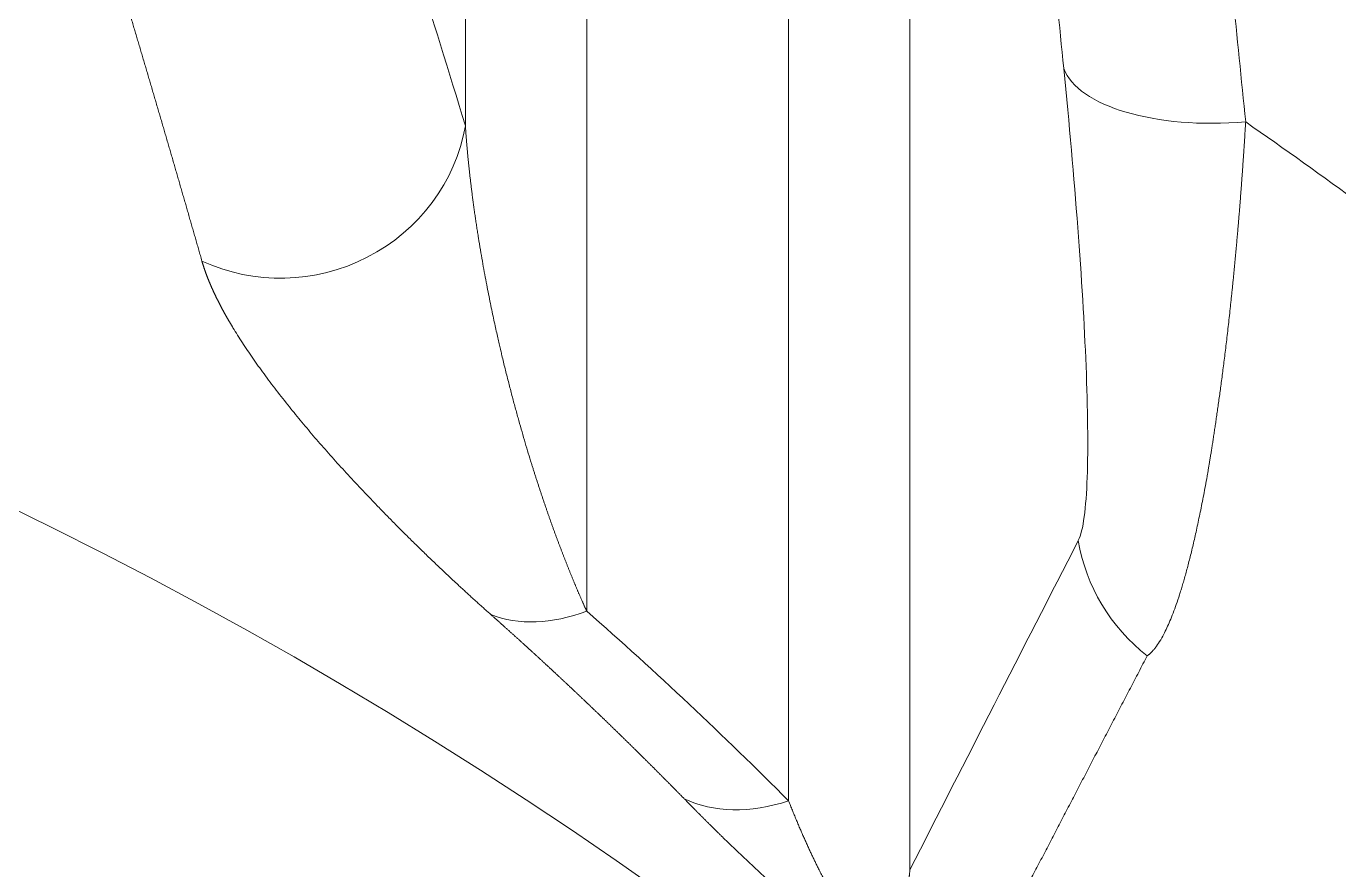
# Model space of a CAD drawing. Header units: millimetres. Extents: x 4664 to 8864, y -38 to 2932.
# Drawn here: x 8207.56 to 8216.82, y 2240.34 to 2246.3 of the extents above; entities that cross this region are included whole.
import ezdxf

# ---------------------------------------------------------------- set-up
doc = ezdxf.new("R2010")
doc.units = ezdxf.units.MM

msp = doc.modelspace()

# ---------------------------------------------------------------- linework, layer by layer
at = {"lineweight": 5}
for p, q in [((8210.6591, 2254.8477), (8210.6591, 2245.5949)), ((8213.796, 2240.3411), (8213.796, 2254.8477)), ((8211.5151, 2242.1671), (8211.5151, 2254.6732)), ((8212.94, 2254.6732), (8212.94, 2240.8271))]:
    msp.add_line(p, q, dxfattribs=at)
for radius in [31.8876, 28.6966, 28.5275, 28.3585]:
    msp.add_circle((8193.5789, 2214.1806), radius, dxfattribs=at)
msp.add_arc((8193.5789, 2214.1806), 27.4709, 299.05611, 100.62949, dxfattribs=at)
at = {"lineweight": 5, "extrusion": (0, 0, -1)}
for centre, major_axis, ratio, start_param, end_param in [((8226.7133, 2213.9857), (-11.2017, 72.9659), 0.103887, 5.182477, 5.196477), ((8227.9973, 2214.1807), (-11.2061, 71.6593), 0.105691, 5.183056, 5.197056), ((8216.1653, 2246.1941), (-1.2995, -0.1299), 0.436932, 4.756023, 6.166714), ((8209.375, 2245.7898), (-1.249, -0.3812), 0.971679, 3.599809, 5.457733), ((8216.2683, 2242.86), (-1.162, 0.5959), 0.984226, 4.904825, 5.651081), ((8211.5151, 2243.2368), (-0.8609, -0.982), 0.685493, 5.375966, 6.042362), ((8193.5789, 2220.3245), (0, 28.6459), 0.967774, 0.703623, 0.773134), ((8212.94, 2241.8968), (-0.9272, -0.9196), 0.712004, 5.327244, 6.033292)]:
    msp.add_ellipse(centre, major_axis=major_axis, ratio=ratio, start_param=start_param, end_param=end_param, dxfattribs=at)
at = {"lineweight": 5}
for points in [[(8210.6591, 2245.5949), (8210.4261, 2246.3582), (8210.1909, 2247.1089), (8209.9539, 2247.849)], [(8214.9842, 2242.6651), (8214.5878, 2241.8922), (8214.1918, 2241.1177), (8213.796, 2240.3411)]]:
    msp.add_open_spline(points, degree=3, dxfattribs=at)
for points, knots in [([(8208.1463, 2246.8692), (8208.1502, 2246.8562), (8208.1581, 2246.8302), (8208.1698, 2246.7912), (8208.1815, 2246.7522), (8208.1932, 2246.7132), (8208.2049, 2246.6743), (8208.2165, 2246.6354), (8208.2282, 2246.5965), (8208.2398, 2246.5576), (8208.2514, 2246.5187), (8208.263, 2246.4799), (8208.2746, 2246.4411), (8208.2862, 2246.4023), (8208.2977, 2246.3635), (8208.3092, 2246.3247), (8208.3207, 2246.286), (8208.3322, 2246.2472), (8208.3437, 2246.2085), (8208.3552, 2246.1699), (8208.3666, 2246.1312), (8208.3781, 2246.0926), (8208.3895, 2246.0539), (8208.4009, 2246.0153), (8208.4123, 2245.9768), (8208.4236, 2245.9382), (8208.435, 2245.8997), (8208.4463, 2245.8612), (8208.4576, 2245.8227), (8208.4689, 2245.7842), (8208.4802, 2245.7457), (8208.4914, 2245.7073), (8208.5027, 2245.6689), (8208.5139, 2245.6305), (8208.5251, 2245.5921), (8208.5363, 2245.5538), (8208.5475, 2245.5154), (8208.5587, 2245.4771), (8208.5698, 2245.4388), (8208.581, 2245.4005), (8208.5921, 2245.3623), (8208.6032, 2245.3241), (8208.6143, 2245.2859), (8208.6253, 2245.2477), (8208.6364, 2245.2095), (8208.6474, 2245.1713), (8208.6584, 2245.1332), (8208.6694, 2245.0951), (8208.6804, 2245.057), (8208.6914, 2245.019), (8208.7023, 2244.9809), (8208.7133, 2244.9429), (8208.7242, 2244.9049), (8208.7351, 2244.8669), (8208.746, 2244.8289), (8208.7568, 2244.791), (8208.7677, 2244.7531), (8208.7785, 2244.7152), (8208.7893, 2244.6773), (8208.7965, 2244.652), (8208.8001, 2244.6394)], [0, 0, 0, 0, 0.01775, 0.035481, 0.053195, 0.070891, 0.088569, 0.10623, 0.123872, 0.141497, 0.159104, 0.176693, 0.194264, 0.211818, 0.229353, 0.246871, 0.264371, 0.281853, 0.299317, 0.316763, 0.334192, 0.351603, 0.368996, 0.386371, 0.403728, 0.421067, 0.438389, 0.455693, 0.472979, 0.490247, 0.507497, 0.524729, 0.541944, 0.559141, 0.57632, 0.593481, 0.610624, 0.62775, 0.644857, 0.661947, 0.679019, 0.696073, 0.71311, 0.730128, 0.747129, 0.764112, 0.781077, 0.798024, 0.814953, 0.831865, 0.848759, 0.865634, 0.882493, 0.899333, 0.916155, 0.93296, 0.949747, 0.966516, 0.983267, 1, 1, 1, 1]), ([(8214.8813, 2245.9991), (8214.9205, 2245.6069), (8214.9539, 2245.2295), (8215.0072, 2244.5235), (8215.0271, 2244.1951), (8215.0509, 2243.5966), (8215.0546, 2243.3263), (8215.0391, 2242.8974), (8215.0198, 2242.7345), (8214.9842, 2242.6651)], [0, 0, 0, 0, 0.25, 0.25, 0.5, 0.5, 0.75, 0.75, 1, 1, 1, 1]), ([(8211.5151, 2242.1671), (8211.514, 2242.1696), (8211.5116, 2242.1747), (8211.5081, 2242.1824), (8211.5046, 2242.1902), (8211.5011, 2242.198), (8211.4976, 2242.2058), (8211.4941, 2242.2137), (8211.4906, 2242.2216), (8211.4871, 2242.2296), (8211.4835, 2242.2376), (8211.48, 2242.2456), (8211.4764, 2242.2537), (8211.4729, 2242.2619), (8211.4693, 2242.27), (8211.4658, 2242.2783), (8211.4622, 2242.2866), (8211.4586, 2242.2949), (8211.455, 2242.3032), (8211.4514, 2242.3116), (8211.4479, 2242.3201), (8211.4443, 2242.3286), (8211.4406, 2242.3371), (8211.437, 2242.3457), (8211.4334, 2242.3543), (8211.4298, 2242.363), (8211.4262, 2242.3717), (8211.4226, 2242.3805), (8211.4189, 2242.3893), (8211.4153, 2242.3981), (8211.4116, 2242.407), (8211.408, 2242.4159), (8211.4043, 2242.4249), (8211.4007, 2242.4339), (8211.397, 2242.443), (8211.3933, 2242.4521), (8211.3897, 2242.4612), (8211.386, 2242.4704), (8211.3823, 2242.4796), (8211.3786, 2242.4889), (8211.3749, 2242.4982), (8211.3713, 2242.5076), (8211.3676, 2242.517), (8211.3639, 2242.5264), (8211.3602, 2242.5359), (8211.3564, 2242.5454), (8211.3527, 2242.555), (8211.349, 2242.5646), (8211.3453, 2242.5742), (8211.3416, 2242.5839), (8211.3379, 2242.5937), (8211.3341, 2242.6035), (8211.3304, 2242.6133), (8211.3267, 2242.6231), (8211.3229, 2242.633), (8211.3192, 2242.643), (8211.3155, 2242.653), (8211.3117, 2242.663), (8211.308, 2242.6731), (8211.3042, 2242.6832), (8211.3005, 2242.6933), (8211.2967, 2242.7035), (8211.293, 2242.7138), (8211.2892, 2242.724), (8211.2855, 2242.7344), (8211.2817, 2242.7447), (8211.2779, 2242.7551), (8211.2742, 2242.7656), (8211.2704, 2242.776), (8211.2666, 2242.7866), (8211.2629, 2242.7971), (8211.2591, 2242.8077), (8211.2553, 2242.8184), (8211.2516, 2242.8291), (8211.2478, 2242.8398), (8211.244, 2242.8506), (8211.2403, 2242.8614), (8211.2365, 2242.8722), (8211.2327, 2242.8831), (8211.2289, 2242.894), (8211.2252, 2242.905), (8211.2214, 2242.916), (8211.2176, 2242.9271), (8211.2138, 2242.9382), (8211.2101, 2242.9493), (8211.2063, 2242.9605), (8211.2025, 2242.9717), (8211.1987, 2242.9829), (8211.195, 2242.9942), (8211.1912, 2243.0055), (8211.1874, 2243.0169), (8211.1837, 2243.0283), (8211.1799, 2243.0398), (8211.1761, 2243.0513), (8211.1724, 2243.0628), (8211.1686, 2243.0744), (8211.1648, 2243.086), (8211.1611, 2243.0976), (8211.1573, 2243.1093), (8211.1536, 2243.121), (8211.1498, 2243.1328), (8211.1461, 2243.1446), (8211.1423, 2243.1565), (8211.1386, 2243.1684), (8211.1348, 2243.1803), (8211.1311, 2243.1922), (8211.1273, 2243.2042), (8211.1236, 2243.2163), (8211.1137, 2243.2483), (8211.0976, 2243.3013), (8211.0754, 2243.3759), (8211.053, 2243.4532), (8211.0304, 2243.5333), (8211.0077, 2243.6161), (8210.9849, 2243.7015), (8210.9621, 2243.7895), (8210.9394, 2243.8802), (8210.9218, 2243.9527), (8210.9088, 2244.0077), (8210.8999, 2244.0458), (8210.8903, 2244.0879), (8210.8799, 2244.1339), (8210.8689, 2244.1839), (8210.8573, 2244.2377), (8210.8451, 2244.2953), (8210.8325, 2244.3568), (8210.8194, 2244.422), (8210.806, 2244.4909), (8210.7924, 2244.5635), (8210.7786, 2244.6398), (8210.7648, 2244.7196), (8210.7538, 2244.7869), (8210.7453, 2244.8403), (8210.7395, 2244.8783), (8210.7338, 2244.9156), (8210.7285, 2244.9523), (8210.7233, 2244.9883), (8210.7184, 2245.0236), (8210.7137, 2245.0583), (8210.7092, 2245.0923), (8210.705, 2245.1256), (8210.7009, 2245.1583), (8210.697, 2245.1903), (8210.6934, 2245.2217), (8210.6899, 2245.2525), (8210.6866, 2245.2826), (8210.6835, 2245.312), (8210.6805, 2245.3408), (8210.6777, 2245.369), (8210.6751, 2245.3966), (8210.6726, 2245.4235), (8210.6703, 2245.4498), (8210.6681, 2245.4755), (8210.666, 2245.5006), (8210.6641, 2245.5251), (8210.6623, 2245.5489), (8210.6606, 2245.5721), (8210.6596, 2245.5873), (8210.6591, 2245.5949)], [0, 0, 0, 0, 0.001944, 0.003901, 0.005873, 0.007857, 0.009856, 0.011868, 0.013894, 0.015933, 0.017986, 0.020053, 0.022133, 0.024227, 0.026335, 0.028456, 0.030591, 0.03274, 0.034902, 0.037078, 0.039268, 0.041471, 0.043688, 0.045919, 0.048163, 0.050422, 0.052693, 0.054979, 0.057278, 0.059591, 0.061918, 0.064258, 0.066612, 0.06898, 0.071361, 0.073756, 0.076165, 0.078587, 0.081024, 0.083474, 0.085937, 0.088415, 0.090906, 0.093411, 0.095929, 0.098462, 0.101008, 0.103568, 0.106141, 0.108728, 0.111329, 0.113944, 0.116572, 0.119215, 0.121871, 0.12454, 0.127224, 0.129921, 0.132632, 0.135356, 0.138095, 0.140847, 0.143613, 0.146392, 0.149186, 0.151993, 0.154814, 0.157649, 0.160497, 0.163359, 0.166235, 0.169125, 0.172028, 0.174946, 0.177877, 0.180821, 0.18378, 0.186752, 0.189738, 0.192738, 0.195752, 0.198779, 0.20182, 0.204875, 0.207944, 0.211026, 0.214122, 0.217232, 0.220356, 0.223494, 0.226645, 0.22981, 0.232989, 0.236182, 0.239388, 0.242609, 0.245843, 0.24909, 0.252352, 0.255627, 0.258917, 0.262219, 0.265536, 0.268867, 0.272211, 0.275569, 0.278941, 0.282327, 0.285726, 0.305985, 0.327133, 0.34917, 0.372097, 0.395913, 0.42062, 0.446216, 0.472701, 0.500077, 0.510125, 0.521374, 0.533822, 0.547471, 0.562319, 0.578368, 0.595617, 0.614067, 0.633716, 0.654566, 0.676615, 0.699865, 0.724316, 0.749966, 0.761905, 0.773658, 0.785225, 0.796607, 0.807803, 0.818812, 0.829637, 0.840275, 0.850728, 0.860995, 0.871076, 0.880971, 0.890681, 0.900204, 0.909542, 0.918695, 0.927661, 0.936442, 0.945037, 0.953446, 0.961669, 0.969707, 0.977559, 0.985225, 0.992705, 1, 1, 1, 1]), ([(8215.4708, 2241.8519), (8215.4709, 2241.852), (8215.471, 2241.852), (8215.4711, 2241.8521), (8215.4712, 2241.8522), (8215.4714, 2241.8523), (8215.4716, 2241.8525), (8215.4718, 2241.8526), (8215.472, 2241.8528), (8215.4723, 2241.853), (8215.4726, 2241.8532), (8215.4729, 2241.8534), (8215.4732, 2241.8537), (8215.4736, 2241.854), (8215.474, 2241.8543), (8215.4747, 2241.8548), (8215.4756, 2241.8555), (8215.4769, 2241.8564), (8215.4789, 2241.858), (8215.4818, 2241.8603), (8215.4867, 2241.8644), (8215.4929, 2241.8699), (8215.5027, 2241.8794), (8215.5149, 2241.8927), (8215.5343, 2241.9167), (8215.5585, 2241.9522), (8215.585, 2241.9989), (8215.6092, 2242.0481), (8215.6312, 2242.0978), (8215.6534, 2242.1532), (8215.6759, 2242.2145), (8215.6944, 2242.2699), (8215.7092, 2242.3167), (8215.7202, 2242.3531), (8215.7313, 2242.3913), (8215.7425, 2242.4313), (8215.7539, 2242.4733), (8215.7653, 2242.5171), (8215.7769, 2242.563), (8215.7885, 2242.6108), (8215.8003, 2242.6606), (8215.8121, 2242.7126), (8215.824, 2242.7666), (8215.836, 2242.8227), (8215.848, 2242.881), (8215.8601, 2242.9414), (8215.8722, 2243.0041), (8215.8842, 2243.069), (8215.8937, 2243.1217), (8215.9006, 2243.1615), (8215.9051, 2243.1879), (8215.9098, 2243.2157), (8215.9146, 2243.2449), (8215.9195, 2243.2754), (8215.9246, 2243.3073), (8215.9299, 2243.3406), (8215.9353, 2243.3754), (8215.9408, 2243.4116), (8215.9465, 2243.4493), (8215.9523, 2243.4885), (8215.9583, 2243.5292), (8215.9644, 2243.5715), (8215.9707, 2243.6154), (8215.977, 2243.6608), (8215.9835, 2243.7079), (8215.9901, 2243.7566), (8215.9968, 2243.8069), (8216.0036, 2243.859), (8216.0105, 2243.9127), (8216.0174, 2243.9682), (8216.0244, 2244.0254), (8216.0315, 2244.0843), (8216.0386, 2244.145), (8216.0456, 2244.2075), (8216.0516, 2244.2619), (8216.0565, 2244.3073), (8216.0603, 2244.3429), (8216.064, 2244.3784), (8216.0677, 2244.4135), (8216.0712, 2244.4485), (8216.0748, 2244.4832), (8216.0782, 2244.5176), (8216.0816, 2244.5518), (8216.0849, 2244.5858), (8216.0881, 2244.6194), (8216.0913, 2244.6528), (8216.0944, 2244.6859), (8216.0975, 2244.7187), (8216.1004, 2244.7513), (8216.1033, 2244.7835), (8216.1062, 2244.8155), (8216.1089, 2244.8471), (8216.1116, 2244.8784), (8216.1143, 2244.9095), (8216.1168, 2244.9402), (8216.1194, 2244.9706), (8216.1218, 2245.0007), (8216.1242, 2245.0305), (8216.1265, 2245.06), (8216.1288, 2245.0891), (8216.131, 2245.1179), (8216.1332, 2245.1464), (8216.1353, 2245.1745), (8216.1373, 2245.2023), (8216.1393, 2245.2297), (8216.1413, 2245.2569), (8216.1432, 2245.2836), (8216.145, 2245.31), (8216.1468, 2245.3361), (8216.1486, 2245.3618), (8216.1503, 2245.3872), (8216.152, 2245.4122), (8216.1536, 2245.4369), (8216.1552, 2245.4612), (8216.1568, 2245.4851), (8216.1583, 2245.5087), (8216.1598, 2245.5319), (8216.1612, 2245.5547), (8216.1626, 2245.5772), (8216.164, 2245.5993), (8216.1649, 2245.6139), (8216.1653, 2245.6212)], [0, 0, 0, 0, 0.000216, 0.000337, 0.000485, 0.00066, 0.000862, 0.001091, 0.001346, 0.001629, 0.001938, 0.002274, 0.002638, 0.003028, 0.003445, 0.003889, 0.005195, 0.006509, 0.007831, 0.011759, 0.015711, 0.023556, 0.03145, 0.047077, 0.062865, 0.093858, 0.125535, 0.149522, 0.174037, 0.199082, 0.224656, 0.250757, 0.26352, 0.276531, 0.28979, 0.303297, 0.317051, 0.331053, 0.345301, 0.359796, 0.374536, 0.38952, 0.404749, 0.42022, 0.435934, 0.451888, 0.468081, 0.484512, 0.50118, 0.507333, 0.513762, 0.520467, 0.527446, 0.5347, 0.542228, 0.550029, 0.558104, 0.566452, 0.575072, 0.583963, 0.593125, 0.602557, 0.612259, 0.622229, 0.632466, 0.64297, 0.65374, 0.664774, 0.676072, 0.687631, 0.699452, 0.711532, 0.72387, 0.736465, 0.749315, 0.756438, 0.763486, 0.770458, 0.777353, 0.784173, 0.790918, 0.797587, 0.80418, 0.810698, 0.81714, 0.823508, 0.8298, 0.836018, 0.84216, 0.848228, 0.854222, 0.860141, 0.865985, 0.871756, 0.877452, 0.883075, 0.888623, 0.894098, 0.8995, 0.904828, 0.910083, 0.915264, 0.920373, 0.925409, 0.930372, 0.935263, 0.940081, 0.944827, 0.9495, 0.954102, 0.958631, 0.963089, 0.967475, 0.97179, 0.976033, 0.980205, 0.984306, 0.988335, 0.992294, 0.996183, 1, 1, 1, 1]), ([(8227.0798, 2234.1352), (8226.7284, 2234.7016), (8226.3632, 2235.2577), (8225.6056, 2236.3491), (8225.2132, 2236.8846), (8224.401, 2237.9349), (8223.9812, 2238.4497), (8223.3311, 2239.2068), (8223.111, 2239.4565), (8222.7756, 2239.8274), (8222.6067, 2240.0119), (8222.4074, 2240.2255), (8222.3071, 2240.3318), (8222.2569, 2240.3849), (8222.2317, 2240.4114), (8222.2191, 2240.4247), (8222.2128, 2240.4313), (8222.2097, 2240.4346), (8222.2081, 2240.4363), (8222.2074, 2240.437), (8222.207, 2240.4374), (8222.2068, 2240.4377), (8221.7497, 2240.9182), (8221.2817, 2241.3858), (8220.5631, 2242.0686), (8220.3208, 2242.2931), (8219.9532, 2242.6252), (8219.7683, 2242.79), (8219.5508, 2242.9804), (8219.4416, 2243.0751), (8219.3869, 2243.1223), (8219.3595, 2243.1459), (8219.3458, 2243.1576), (8219.3389, 2243.1635), (8219.3355, 2243.1665), (8219.3338, 2243.1679), (8219.3329, 2243.1687), (8219.3326, 2243.169), (8219.3323, 2243.1692), (8219.3322, 2243.1693), (8218.8233, 2243.6063), (8218.305, 2244.0289), (8217.2494, 2244.846), (8216.7121, 2245.2405), (8216.1653, 2245.6212)], [0, 0, 0, 0, 0.125, 0.125, 0.25, 0.25, 0.375, 0.375, 0.4375, 0.4375, 0.46875, 0.484375, 0.492188, 0.496094, 0.498047, 0.499023, 0.499512, 0.499756, 0.499878, 0.499939, 0.499939, 0.5, 0.5, 0.625, 0.625, 0.6875, 0.6875, 0.71875, 0.734375, 0.742188, 0.746094, 0.748047, 0.749023, 0.749512, 0.749756, 0.749878, 0.749939, 0.749969, 0.749969, 0.75, 0.75, 0.875, 0.875, 1, 1, 1, 1]), ([(8208.8001, 2244.6394), (8208.8005, 2244.6381), (8208.8012, 2244.6355), (8208.8024, 2244.6316), (8208.8035, 2244.6277), (8208.8047, 2244.6238), (8208.8059, 2244.6198), (8208.8071, 2244.6159), (8208.8083, 2244.6119), (8208.8096, 2244.608), (8208.8108, 2244.604), (8208.8121, 2244.6), (8208.8134, 2244.596), (8208.8147, 2244.5921), (8208.816, 2244.588), (8208.8174, 2244.584), (8208.8188, 2244.58), (8208.8201, 2244.576), (8208.8215, 2244.5719), (8208.823, 2244.5679), (8208.8244, 2244.5638), (8208.8258, 2244.5597), (8208.8273, 2244.5556), (8208.8288, 2244.5516), (8208.8303, 2244.5475), (8208.8318, 2244.5433), (8208.8334, 2244.5392), (8208.8349, 2244.5351), (8208.8365, 2244.531), (8208.8381, 2244.5268), (8208.8397, 2244.5226), (8208.8414, 2244.5185), (8208.843, 2244.5143), (8208.8447, 2244.5101), (8208.8464, 2244.5059), (8208.8481, 2244.5017), (8208.8498, 2244.4975), (8208.8515, 2244.4933), (8208.8533, 2244.489), (8208.855, 2244.4848), (8208.8568, 2244.4805), (8208.8586, 2244.4763), (8208.8605, 2244.472), (8208.8623, 2244.4677), (8208.8642, 2244.4634), (8208.866, 2244.4591), (8208.8679, 2244.4548), (8208.8699, 2244.4505), (8208.8718, 2244.4461), (8208.8737, 2244.4418), (8208.8757, 2244.4375), (8208.8777, 2244.4331), (8208.8797, 2244.4287), (8208.8817, 2244.4243), (8208.8837, 2244.42), (8208.8858, 2244.4156), (8208.8878, 2244.4111), (8208.8899, 2244.4067), (8208.892, 2244.4023), (8208.8942, 2244.3979), (8208.8963, 2244.3934), (8208.8984, 2244.389), (8208.9006, 2244.3845), (8208.9028, 2244.38), (8208.905, 2244.3755), (8208.9072, 2244.371), (8208.9095, 2244.3665), (8208.9117, 2244.362), (8208.914, 2244.3575), (8208.9163, 2244.353), (8208.9186, 2244.3484), (8208.921, 2244.3439), (8208.9233, 2244.3393), (8208.9257, 2244.3347), (8208.928, 2244.3301), (8208.9304, 2244.3256), (8208.9329, 2244.321), (8208.9353, 2244.3163), (8208.9377, 2244.3117), (8208.9402, 2244.3071), (8208.9427, 2244.3024), (8208.9452, 2244.2978), (8208.9477, 2244.2931), (8208.9502, 2244.2885), (8208.9528, 2244.2838), (8208.9554, 2244.2791), (8208.958, 2244.2744), (8208.9606, 2244.2697), (8208.9632, 2244.265), (8208.9658, 2244.2602), (8208.9685, 2244.2555), (8208.9711, 2244.2508), (8208.9738, 2244.246), (8208.9765, 2244.2412), (8208.9793, 2244.2365), (8208.982, 2244.2317), (8208.9848, 2244.2269), (8208.9875, 2244.2221), (8208.9903, 2244.2173), (8208.9931, 2244.2124), (8208.996, 2244.2076), (8208.9988, 2244.2027), (8209.0017, 2244.1979), (8209.0045, 2244.193), (8209.0074, 2244.1882), (8209.0104, 2244.1833), (8209.0133, 2244.1784), (8209.0162, 2244.1735), (8209.0391, 2244.1355), (8209.0844, 2244.0633), (8209.1576, 2243.9544), (8209.2373, 2243.8425), (8209.3235, 2243.7277), (8209.413, 2243.614), (8209.5043, 2243.5022), (8209.5964, 2243.3932), (8209.6924, 2243.2832), (8209.7922, 2243.1721), (8209.8958, 2243.0598), (8209.9875, 2242.963), (8210.0651, 2242.8825), (8210.1268, 2242.8193), (8210.1893, 2242.7562), (8210.2525, 2242.6932), (8210.3164, 2242.6303), (8210.3717, 2242.5765), (8210.4176, 2242.5322), (8210.4537, 2242.4977), (8210.4898, 2242.4634), (8210.5258, 2242.4294), (8210.5617, 2242.3956), (8210.5893, 2242.3698), (8210.6086, 2242.352), (8210.6194, 2242.3419), (8210.6303, 2242.3319), (8210.6411, 2242.3219), (8210.652, 2242.3119), (8210.6629, 2242.3019), (8210.6738, 2242.2919), (8210.6847, 2242.282), (8210.6956, 2242.272), (8210.7066, 2242.262), (8210.7176, 2242.252), (8210.7286, 2242.242), (8210.7396, 2242.2321), (8210.7506, 2242.2221), (8210.7617, 2242.2121), (8210.7727, 2242.2022), (8210.7838, 2242.1922), (8210.7949, 2242.1822), (8210.8061, 2242.1723), (8210.8172, 2242.1623), (8210.8284, 2242.1524), (8210.8358, 2242.1458), (8210.8396, 2242.1424)], [0, 0, 0, 0, 0.002296, 0.004593, 0.00689, 0.009189, 0.011487, 0.013787, 0.016087, 0.018388, 0.020689, 0.022991, 0.025294, 0.027597, 0.029902, 0.032206, 0.034512, 0.036818, 0.039125, 0.041432, 0.043741, 0.04605, 0.048359, 0.05067, 0.052981, 0.055292, 0.057605, 0.059918, 0.062232, 0.064547, 0.066862, 0.069178, 0.071495, 0.073812, 0.076131, 0.07845, 0.080769, 0.08309, 0.085411, 0.087733, 0.090056, 0.092379, 0.094704, 0.097029, 0.099354, 0.101681, 0.104008, 0.106336, 0.108665, 0.110995, 0.113325, 0.115656, 0.117988, 0.120321, 0.122655, 0.124989, 0.127324, 0.12966, 0.131997, 0.134334, 0.136672, 0.139012, 0.141352, 0.143692, 0.146034, 0.148376, 0.150719, 0.153063, 0.155408, 0.157754, 0.160101, 0.162448, 0.164796, 0.167145, 0.169495, 0.171846, 0.174197, 0.17655, 0.178903, 0.181257, 0.183612, 0.185968, 0.188325, 0.190682, 0.193041, 0.1954, 0.19776, 0.200121, 0.202483, 0.204846, 0.20721, 0.209574, 0.21194, 0.214306, 0.216674, 0.219042, 0.221411, 0.223781, 0.226152, 0.228523, 0.230896, 0.23327, 0.235644, 0.23802, 0.240396, 0.242773, 0.245151, 0.247531, 0.249911, 0.300378, 0.350485, 0.400254, 0.449711, 0.498882, 0.542651, 0.585593, 0.62773, 0.669082, 0.709674, 0.74953, 0.771284, 0.792656, 0.81365, 0.834273, 0.854529, 0.874426, 0.88532, 0.896025, 0.906541, 0.91687, 0.927014, 0.936973, 0.939938, 0.942894, 0.945839, 0.948775, 0.951701, 0.954618, 0.957525, 0.960422, 0.96331, 0.966188, 0.969057, 0.971916, 0.974766, 0.977606, 0.980438, 0.98326, 0.986072, 0.988876, 0.991671, 0.994456, 0.997232, 1, 1, 1, 1]), ([(8210.8396, 2242.1424), (8210.845, 2242.1376), (8210.8559, 2242.1279), (8210.8722, 2242.1134), (8210.8885, 2242.0989), (8210.9048, 2242.0843), (8210.9211, 2242.0697), (8210.9374, 2242.0551), (8210.9537, 2242.0405), (8210.9699, 2242.0259), (8210.9862, 2242.0112), (8211.0025, 2241.9966), (8211.0187, 2241.9819), (8211.035, 2241.9672), (8211.0512, 2241.9525), (8211.0675, 2241.9377), (8211.0837, 2241.9229), (8211.0999, 2241.9082), (8211.1161, 2241.8934), (8211.1324, 2241.8785), (8211.1486, 2241.8637), (8211.1648, 2241.8488), (8211.181, 2241.834), (8211.1972, 2241.8191), (8211.2133, 2241.8041), (8211.2295, 2241.7892), (8211.2457, 2241.7742), (8211.2619, 2241.7593), (8211.278, 2241.7443), (8211.2942, 2241.7293), (8211.3103, 2241.7142), (8211.3265, 2241.6992), (8211.3426, 2241.6841), (8211.3587, 2241.669), (8211.3748, 2241.6539), (8211.391, 2241.6388), (8211.4071, 2241.6237), (8211.4232, 2241.6085), (8211.4393, 2241.5933), (8211.4553, 2241.5781), (8211.4714, 2241.5629), (8211.4875, 2241.5477), (8211.5036, 2241.5324), (8211.5196, 2241.5171), (8211.5357, 2241.5018), (8211.5517, 2241.4865), (8211.5678, 2241.4712), (8211.5838, 2241.4559), (8211.5998, 2241.4405), (8211.6159, 2241.4251), (8211.6319, 2241.4097), (8211.6479, 2241.3943), (8211.6639, 2241.3788), (8211.6799, 2241.3634), (8211.6959, 2241.3479), (8211.7118, 2241.3324), (8211.7278, 2241.3169), (8211.7438, 2241.3013), (8211.7597, 2241.2858), (8211.7757, 2241.2702), (8211.7916, 2241.2546), (8211.8076, 2241.239), (8211.8235, 2241.2233), (8211.8394, 2241.2077), (8211.8553, 2241.192), (8211.8712, 2241.1763), (8211.8871, 2241.1606), (8211.903, 2241.1449), (8211.9189, 2241.1291), (8211.9348, 2241.1134), (8211.9506, 2241.0976), (8211.9665, 2241.0818), (8211.9824, 2241.066), (8211.9982, 2241.0501), (8212.014, 2241.0343), (8212.0299, 2241.0184), (8212.0457, 2241.0025), (8212.0615, 2240.9866), (8212.0773, 2240.9707), (8212.0931, 2240.9547), (8212.1089, 2240.9387), (8212.1247, 2240.9227), (8212.1405, 2240.9067), (8212.1563, 2240.8907), (8212.172, 2240.8747), (8212.1878, 2240.8586), (8212.1983, 2240.8479), (8212.2035, 2240.8425)], [0, 0, 0, 0, 0.011365, 0.02274, 0.034124, 0.045518, 0.056921, 0.068334, 0.079756, 0.091188, 0.102629, 0.11408, 0.12554, 0.13701, 0.148489, 0.159977, 0.171476, 0.182983, 0.1945, 0.206027, 0.217563, 0.229109, 0.240664, 0.252228, 0.263803, 0.275386, 0.286979, 0.298582, 0.310194, 0.321816, 0.333447, 0.345088, 0.356738, 0.368398, 0.380067, 0.391746, 0.403434, 0.415132, 0.426839, 0.438556, 0.450282, 0.462018, 0.473763, 0.485518, 0.497283, 0.509057, 0.52084, 0.532633, 0.544436, 0.556248, 0.568069, 0.5799, 0.591741, 0.603591, 0.615451, 0.62732, 0.639199, 0.651087, 0.662985, 0.674893, 0.68681, 0.698736, 0.710672, 0.722618, 0.734573, 0.746537, 0.758511, 0.770495, 0.782488, 0.794491, 0.806504, 0.818525, 0.830557, 0.842598, 0.854648, 0.866708, 0.878778, 0.890857, 0.902946, 0.915044, 0.927152, 0.93927, 0.951397, 0.963533, 0.975679, 0.987835, 1, 1, 1, 1]), ([(8181.913, 2239.4244), (8181.4426, 2239.207), (8180.4545, 2238.7166), (8178.4824, 2237.5864), (8176.5617, 2236.2302), (8173.8976, 2233.9394), (8171.5294, 2231.3209), (8168.9568, 2227.359), (8167.5246, 2224.1303), (8166.6824, 2221.3188), (8166.0193, 2218.4585), (8165.7221, 2215.5298), (8165.8412, 2210.8325), (8166.5941, 2206.7746), (8168.5253, 2201.8427), (8170.3162, 2198.7964), (8172.8305, 2195.5438), (8175.3238, 2193.0466), (8178.6522, 2190.6291), (8181.7456, 2188.9326), (8186.1338, 2187.206), (8190.7695, 2186.3401), (8195.4684, 2186.3613), (8198.382, 2186.7455), (8201.8123, 2187.5341), (8204.5756, 2188.5504), (8207.7006, 2190.1739), (8209.6753, 2191.4505), (8212.4376, 2193.6339), (8214.9062, 2196.1516), (8217.623, 2199.9768), (8219.9645, 2204.7017), (8221.2301, 2209.8687), (8221.515, 2215.7478), (8220.8599, 2220.4198), (8219.1318, 2225.4474), (8217.4675, 2228.5755), (8215.0871, 2231.9348), (8212.6973, 2234.5379), (8209.4637, 2237.0971), (8206.948, 2238.6145), (8204.834, 2239.6305), (8202.0961, 2240.739), (8198.6723, 2241.638), (8193.9899, 2242.1055), (8189.8742, 2241.8599), (8184.6782, 2240.7137), (8180.353, 2238.8362), (8175.9907, 2235.8744), (8173.4275, 2233.4594), (8170.4334, 2229.8329), (8168.3424, 2226.2651), (8166.5717, 2221.2899), (8165.9288, 2217.8221), (8165.6928, 2213.7215), (8165.9381, 2210.1982), (8166.8635, 2206.1953), (8168.0849, 2202.8871), (8169.989, 2199.233), (8172.4421, 2195.9293), (8175.7951, 2192.6491), (8179.1514, 2190.2692), (8183.3576, 2188.1929), (8187.2866, 2186.9711), (8192.4858, 2186.2245), (8196.8219, 2186.4116), (8199.9518, 2187.1), (8200.7191, 2187.3039)], [0, 0, 0, 0, 0.006314, 0.013403, 0.02746, 0.034433, 0.055153, 0.06884, 0.089355, 0.096186, 0.103009, 0.123487, 0.130312, 0.157651, 0.171295, 0.19176, 0.198582, 0.219083, 0.232739, 0.246379, 0.260023, 0.287433, 0.301147, 0.314851, 0.3217, 0.342232, 0.349066, 0.362718, 0.36954, 0.389996, 0.403578, 0.423785, 0.450318, 0.463364, 0.489074, 0.501707, 0.520457, 0.526663, 0.545233, 0.557589, 0.569977, 0.576192, 0.58243, 0.601358, 0.614143, 0.633596, 0.646759, 0.673678, 0.68739, 0.708264, 0.715298, 0.743767, 0.758145, 0.779887, 0.787177, 0.809164, 0.823878, 0.838617, 0.853388, 0.875637, 0.890481, 0.912656, 0.927319, 0.949033, 0.963265, 0.990966, 1, 1, 1, 1]), ([(8214.2671, 2239.5395), (8214.2855, 2239.5749), (8214.3223, 2239.6457), (8214.3776, 2239.7521), (8214.4331, 2239.8589), (8214.4888, 2239.9662), (8214.5448, 2240.0738), (8214.601, 2240.1818), (8214.6574, 2240.2903), (8214.714, 2240.3992), (8214.7708, 2240.5084), (8214.8279, 2240.6181), (8214.8852, 2240.7282), (8214.9427, 2240.8387), (8215.0005, 2240.9496), (8215.0584, 2241.0609), (8215.1166, 2241.1727), (8215.175, 2241.2848), (8215.2336, 2241.3973), (8215.2925, 2241.5103), (8215.3516, 2241.6236), (8215.4109, 2241.7374), (8215.4505, 2241.8134), (8215.4703, 2241.8514)], [0, 0, 0, 0, 0.045765, 0.091716, 0.137852, 0.184173, 0.23068, 0.277372, 0.324249, 0.371312, 0.41856, 0.465994, 0.513613, 0.561418, 0.609407, 0.657583, 0.705943, 0.754489, 0.803221, 0.852137, 0.901239, 0.950527, 1, 1, 1, 1]), ([(8212.2035, 2240.8425), (8212.2056, 2240.8404), (8212.2098, 2240.8361), (8212.216, 2240.8297), (8212.2223, 2240.8233), (8212.2285, 2240.817), (8212.2347, 2240.8106), (8212.241, 2240.8043), (8212.2472, 2240.798), (8212.2534, 2240.7917), (8212.2596, 2240.7854), (8212.2657, 2240.7792), (8212.2719, 2240.7729), (8212.2781, 2240.7667), (8212.2842, 2240.7605), (8212.2903, 2240.7543), (8212.2965, 2240.7481), (8212.3026, 2240.7419), (8212.3087, 2240.7358), (8212.3148, 2240.7296), (8212.3209, 2240.7235), (8212.3269, 2240.7174), (8212.333, 2240.7113), (8212.3391, 2240.7053), (8212.3451, 2240.6992), (8212.3511, 2240.6932), (8212.3571, 2240.6872), (8212.3632, 2240.6812), (8212.3692, 2240.6752), (8212.3752, 2240.6692), (8212.3811, 2240.6633), (8212.3871, 2240.6573), (8212.3931, 2240.6514), (8212.399, 2240.6455), (8212.405, 2240.6396), (8212.4109, 2240.6338), (8212.4168, 2240.6279), (8212.4227, 2240.6221), (8212.4286, 2240.6162), (8212.4345, 2240.6104), (8212.4404, 2240.6047), (8212.4463, 2240.5989), (8212.4521, 2240.5931), (8212.458, 2240.5874), (8212.4638, 2240.5817), (8212.4697, 2240.576), (8212.4755, 2240.5703), (8212.4924, 2240.5538), (8212.5204, 2240.5266), (8212.5599, 2240.4885), (8212.5995, 2240.4506), (8212.6393, 2240.4129), (8212.6791, 2240.3754), (8212.7191, 2240.3382), (8212.7592, 2240.3011), (8212.793, 2240.2701), (8212.8203, 2240.2452), (8212.8409, 2240.2264), (8212.8615, 2240.2079), (8212.8819, 2240.1895), (8212.9023, 2240.1713), (8212.9226, 2240.1533), (8212.9428, 2240.1354), (8212.9629, 2240.1178), (8212.9829, 2240.1003), (8213.0028, 2240.083), (8213.0226, 2240.0659), (8213.0423, 2240.049), (8213.062, 2240.0322), (8213.0815, 2240.0156), (8213.101, 2239.9992), (8213.1203, 2239.983), (8213.1396, 2239.967), (8213.1588, 2239.9512), (8213.1761, 2239.937), (8213.1915, 2239.9245), (8213.205, 2239.9135), (8213.2184, 2239.9027), (8213.2319, 2239.8919), (8213.2454, 2239.8812), (8213.2588, 2239.8706), (8213.2723, 2239.86), (8213.2857, 2239.8495), (8213.2991, 2239.8391), (8213.3125, 2239.8288), (8213.3259, 2239.8185), (8213.3393, 2239.8083), (8213.3527, 2239.7982), (8213.366, 2239.7881), (8213.3794, 2239.7782), (8213.3967, 2239.7653), (8213.4179, 2239.7498), (8213.4428, 2239.7318), (8213.4672, 2239.7143), (8213.4911, 2239.6975), (8213.5147, 2239.6812), (8213.5378, 2239.6655), (8213.5604, 2239.6504), (8213.5826, 2239.6359), (8213.6008, 2239.6243), (8213.6152, 2239.6153), (8213.6259, 2239.6086), (8213.6366, 2239.602), (8213.6471, 2239.5956), (8213.6576, 2239.5893), (8213.668, 2239.5831), (8213.6784, 2239.577), (8213.6886, 2239.5711), (8213.6988, 2239.5653), (8213.7089, 2239.5596), (8213.7189, 2239.554), (8213.7289, 2239.5485), (8213.7387, 2239.5432), (8213.7485, 2239.538), (8213.7582, 2239.5329), (8213.7678, 2239.5279), (8213.7774, 2239.5231), (8213.7869, 2239.5184), (8213.7963, 2239.5138), (8213.8056, 2239.5093), (8213.8148, 2239.505), (8213.824, 2239.5007), (8213.8331, 2239.4966), (8213.8421, 2239.4927), (8213.8511, 2239.4888), (8213.8599, 2239.4851), (8213.8687, 2239.4815), (8213.8774, 2239.478), (8213.8861, 2239.4746), (8213.8946, 2239.4714), (8213.9031, 2239.4683), (8213.9115, 2239.4653), (8213.9259, 2239.4603), (8213.9458, 2239.454), (8213.9705, 2239.4471), (8213.9943, 2239.4415), (8214.0173, 2239.4372), (8214.0394, 2239.4341), (8214.0608, 2239.4323), (8214.0813, 2239.4318), (8214.0973, 2239.4324), (8214.1096, 2239.4334), (8214.1183, 2239.4345), (8214.1269, 2239.4358), (8214.1352, 2239.4373), (8214.1434, 2239.4391), (8214.1513, 2239.4412), (8214.159, 2239.4435), (8214.1665, 2239.4461), (8214.1737, 2239.4489), (8214.1808, 2239.452), (8214.1876, 2239.4554), (8214.1942, 2239.459), (8214.2006, 2239.4629), (8214.2058, 2239.4664), (8214.2099, 2239.4694), (8214.2131, 2239.4718), (8214.2163, 2239.4744), (8214.2194, 2239.477), (8214.2224, 2239.4797), (8214.2254, 2239.4825), (8214.2284, 2239.4854), (8214.2313, 2239.4883), (8214.2342, 2239.4914), (8214.237, 2239.4946), (8214.2398, 2239.4978), (8214.2425, 2239.5012), (8214.2452, 2239.5046), (8214.2478, 2239.5081), (8214.2504, 2239.5117), (8214.2529, 2239.5154), (8214.2554, 2239.5192), (8214.2578, 2239.5231), (8214.2602, 2239.5271), (8214.2626, 2239.5311), (8214.2649, 2239.5353), (8214.2664, 2239.5381), (8214.2671, 2239.5395)], [0, 0, 0, 0, 0.002986, 0.00596, 0.008922, 0.011871, 0.014809, 0.017735, 0.020648, 0.02355, 0.02644, 0.029317, 0.032183, 0.035036, 0.037878, 0.040708, 0.043525, 0.046331, 0.049125, 0.051907, 0.054677, 0.057436, 0.060182, 0.062917, 0.06564, 0.068351, 0.07105, 0.073737, 0.076413, 0.079077, 0.081729, 0.08437, 0.086998, 0.089615, 0.092221, 0.094815, 0.097397, 0.099967, 0.102526, 0.105074, 0.10761, 0.110134, 0.112647, 0.115148, 0.117638, 0.120116, 0.122583, 0.125039, 0.141508, 0.1577, 0.173621, 0.189279, 0.204679, 0.21983, 0.234739, 0.249416, 0.256889, 0.264252, 0.271506, 0.278653, 0.285694, 0.292631, 0.299467, 0.306202, 0.312839, 0.319381, 0.325828, 0.332185, 0.338452, 0.344634, 0.350731, 0.356748, 0.362686, 0.368549, 0.37434, 0.378405, 0.382445, 0.386459, 0.390451, 0.394422, 0.398372, 0.402304, 0.406219, 0.410119, 0.414006, 0.417881, 0.421745, 0.425601, 0.429451, 0.433295, 0.437136, 0.44441, 0.451573, 0.458637, 0.465617, 0.472525, 0.479378, 0.48619, 0.492977, 0.499753, 0.503166, 0.506588, 0.510021, 0.513467, 0.516926, 0.520402, 0.523894, 0.527404, 0.530935, 0.534488, 0.538063, 0.541663, 0.545289, 0.548942, 0.552623, 0.556334, 0.560076, 0.56385, 0.567658, 0.5715, 0.575379, 0.579294, 0.583247, 0.587239, 0.59127, 0.595343, 0.599458, 0.603616, 0.607817, 0.612063, 0.616355, 0.620693, 0.625078, 0.639076, 0.653518, 0.668424, 0.683813, 0.699701, 0.716103, 0.733035, 0.750507, 0.758932, 0.767427, 0.775995, 0.784636, 0.79335, 0.80214, 0.811004, 0.819945, 0.828964, 0.83806, 0.847235, 0.856489, 0.865824, 0.875239, 0.880357, 0.885527, 0.890749, 0.896024, 0.90135, 0.906729, 0.912161, 0.917645, 0.923183, 0.928772, 0.934415, 0.940111, 0.94586, 0.951662, 0.957517, 0.963426, 0.969388, 0.975403, 0.981472, 0.987594, 0.99377, 1, 1, 1, 1]), ([(8213.796, 2240.3411), (8213.7958, 2240.3388), (8213.7954, 2240.3342), (8213.7948, 2240.3274), (8213.7942, 2240.3206), (8213.7936, 2240.3139), (8213.7929, 2240.3072), (8213.7922, 2240.3006), (8213.7916, 2240.294), (8213.7909, 2240.2875), (8213.7902, 2240.281), (8213.7895, 2240.2746), (8213.7888, 2240.2682), (8213.788, 2240.2619), (8213.7873, 2240.2556), (8213.7865, 2240.2493), (8213.7858, 2240.2431), (8213.785, 2240.237), (8213.7842, 2240.2309), (8213.7834, 2240.2248), (8213.7826, 2240.2188), (8213.7818, 2240.2129), (8213.781, 2240.207), (8213.7801, 2240.2011), (8213.7793, 2240.1953), (8213.7784, 2240.1895), (8213.7775, 2240.1838), (8213.7767, 2240.1781), (8213.7758, 2240.1725), (8213.7749, 2240.1669), (8213.7739, 2240.1614), (8213.773, 2240.1559), (8213.7721, 2240.1505), (8213.7711, 2240.1451), (8213.7702, 2240.1397), (8213.7692, 2240.1344), (8213.7682, 2240.1292), (8213.7672, 2240.124), (8213.7662, 2240.1188), (8213.7652, 2240.1137), (8213.7642, 2240.1087), (8213.7632, 2240.1037), (8213.7621, 2240.0987), (8213.7611, 2240.0938), (8213.76, 2240.0889), (8213.759, 2240.0841), (8213.7579, 2240.0793), (8213.7568, 2240.0746), (8213.7557, 2240.0699), (8213.7546, 2240.0652), (8213.7534, 2240.0607), (8213.7523, 2240.0561), (8213.7512, 2240.0516), (8213.75, 2240.0472), (8213.7489, 2240.0428), (8213.7477, 2240.0384), (8213.7465, 2240.0341), (8213.7453, 2240.0298), (8213.7441, 2240.0256), (8213.7404, 2240.0127), (8213.7339, 2239.9921), (8213.724, 2239.9648), (8213.7136, 2239.9399), (8213.7026, 2239.9175), (8213.6911, 2239.8976), (8213.6791, 2239.88), (8213.6665, 2239.8649), (8213.6535, 2239.8521), (8213.64, 2239.8418), (8213.6259, 2239.8338), (8213.6115, 2239.8281), (8213.5965, 2239.8249), (8213.5811, 2239.8239), (8213.5652, 2239.8253), (8213.5498, 2239.8288), (8213.535, 2239.8341), (8213.5211, 2239.8404), (8213.5068, 2239.8484), (8213.4921, 2239.8579), (8213.4772, 2239.869), (8213.4619, 2239.8815), (8213.4464, 2239.8956), (8213.4307, 2239.9111), (8213.4147, 2239.9281), (8213.3984, 2239.9466), (8213.3859, 2239.9615), (8213.377, 2239.9726), (8213.3716, 2239.9795), (8213.3662, 2239.9866), (8213.3606, 2239.9939), (8213.3551, 2240.0014), (8213.3495, 2240.009), (8213.3438, 2240.0169), (8213.3381, 2240.025), (8213.3323, 2240.0333), (8213.3265, 2240.0417), (8213.3207, 2240.0504), (8213.3148, 2240.0592), (8213.3088, 2240.0683), (8213.3028, 2240.0775), (8213.2967, 2240.0869), (8213.2906, 2240.0966), (8213.2845, 2240.1064), (8213.2783, 2240.1164), (8213.2716, 2240.1273), (8213.2644, 2240.1392), (8213.2567, 2240.1521), (8213.249, 2240.1653), (8213.2412, 2240.1788), (8213.2333, 2240.1927), (8213.2253, 2240.2069), (8213.2173, 2240.2214), (8213.2092, 2240.2362), (8213.2011, 2240.2514), (8213.1929, 2240.2669), (8213.1846, 2240.2827), (8213.1762, 2240.2988), (8213.1678, 2240.3152), (8213.1593, 2240.3319), (8213.1516, 2240.3472), (8213.1447, 2240.3611), (8213.1386, 2240.3735), (8213.1325, 2240.386), (8213.1264, 2240.3986), (8213.1202, 2240.4114), (8213.1141, 2240.4243), (8213.1079, 2240.4374), (8213.1016, 2240.4506), (8213.0954, 2240.464), (8213.0891, 2240.4775), (8213.0828, 2240.4911), (8213.0765, 2240.5049), (8213.0702, 2240.5189), (8213.0639, 2240.533), (8213.0575, 2240.5472), (8213.0511, 2240.5615), (8213.0447, 2240.576), (8213.0383, 2240.5907), (8213.0318, 2240.6055), (8213.0254, 2240.6204), (8213.0189, 2240.6355), (8213.0124, 2240.6507), (8213.0059, 2240.666), (8212.9994, 2240.6815), (8212.9928, 2240.6971), (8212.9863, 2240.7129), (8212.9797, 2240.7288), (8212.9731, 2240.7448), (8212.9665, 2240.761), (8212.9599, 2240.7773), (8212.9533, 2240.7938), (8212.9466, 2240.8104), (8212.9422, 2240.8215), (8212.94, 2240.8271)], [0, 0, 0, 0, 0.005086, 0.010145, 0.015177, 0.020182, 0.02516, 0.030111, 0.035036, 0.039933, 0.044804, 0.049648, 0.054465, 0.059255, 0.064019, 0.068755, 0.073465, 0.078148, 0.082804, 0.087433, 0.092036, 0.096611, 0.10116, 0.105682, 0.110178, 0.114646, 0.119088, 0.123503, 0.127891, 0.132252, 0.136587, 0.140895, 0.145176, 0.149431, 0.153659, 0.15786, 0.162034, 0.166182, 0.170303, 0.174397, 0.178465, 0.182506, 0.18652, 0.190507, 0.194468, 0.198403, 0.202311, 0.206192, 0.210046, 0.213874, 0.217676, 0.22145, 0.225198, 0.22892, 0.232615, 0.236284, 0.239926, 0.243541, 0.24713, 0.250693, 0.276511, 0.300968, 0.32407, 0.345825, 0.366241, 0.385332, 0.40311, 0.419592, 0.434801, 0.448764, 0.461516, 0.473104, 0.483591, 0.493061, 0.501627, 0.508002, 0.514019, 0.519802, 0.525487, 0.531221, 0.537146, 0.54339, 0.550064, 0.557259, 0.565046, 0.573483, 0.576339, 0.579289, 0.582334, 0.585476, 0.588716, 0.592054, 0.595493, 0.599032, 0.602674, 0.606418, 0.610265, 0.614216, 0.618272, 0.622433, 0.6267, 0.631073, 0.635552, 0.640138, 0.644832, 0.650645, 0.656641, 0.662822, 0.669189, 0.675741, 0.682481, 0.689408, 0.696522, 0.703825, 0.711317, 0.718998, 0.726868, 0.734929, 0.74318, 0.751621, 0.757686, 0.763841, 0.770087, 0.776424, 0.782852, 0.789371, 0.79598, 0.802681, 0.809473, 0.816357, 0.823331, 0.830397, 0.837555, 0.844804, 0.852144, 0.859577, 0.867101, 0.874717, 0.882424, 0.890224, 0.898115, 0.906099, 0.914174, 0.922342, 0.930601, 0.938953, 0.947397, 0.955934, 0.964562, 0.973283, 0.982096, 0.991002, 1, 1, 1, 1])]:
    msp.add_open_spline(points, degree=3, knots=knots, dxfattribs=at)

doc.saveas('drawing.dxf')
